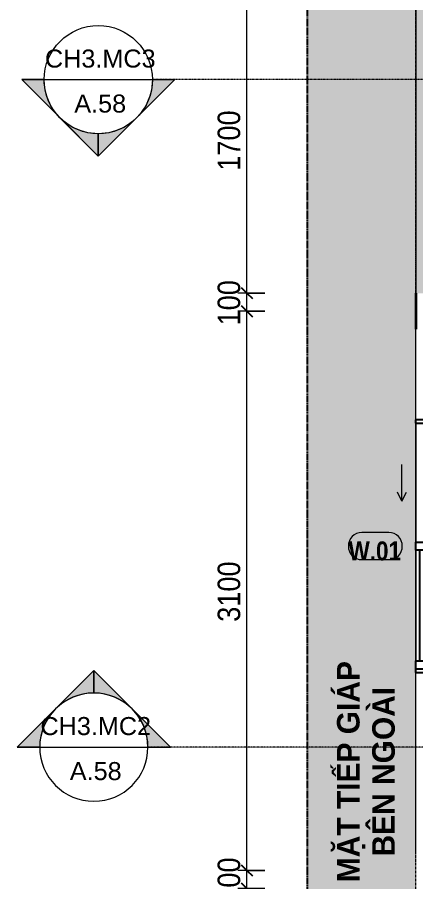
# Model space of a CAD drawing. Header units: millimetres. Extents: x 31444 to 224909, y 392 to 78637.
# Drawn here: x 31444 to 33653, y 64875 to 69667 of the extents above; entities that cross this region are included whole.
import ezdxf

# ---------------------------------------------------------------- set-up
doc = ezdxf.new("R2010")
doc.units = ezdxf.units.MM
for name, pattern in [('Dash - Tight', [4.5, 3, -1.5]), ('Dash Dot 3_16_', [7.9375, 4.7625, -1.5875, 0, -1.5875]), ('Grid Line', [22.225, 12.7, -3.175, 3.175, -3.175]), ('Hidden', [7.14375, 4.7625, -2.38125])]:
    doc.linetypes.add(name, pattern=pattern)
for name, color, linetype, lineweight in [('0-1', 7, 'Continuous', 5), ('A-ANNO-DIMS', 211, 'Continuous', 9), ('A-ANNO-DIMS-50', 211, 'Continuous', 9), ('A-DETL-GENF-3', 92, 'Dash - Tight', 18), ('A-DETL-GENF-5', 92, 'Hidden', 25), ('A-DETL-THIN', 151, 'Continuous', 18), ('A-FLOR-3', 10, 'Continuous', 18), ('A-GLAZ', 151, 'Continuous', 18), ('A-GLAZ-4', 151, 'Continuous', 25), ('A-GLAZ-IDEN', 152, 'Continuous', 9), ('G-ANNO-SYMB', 111, 'Continuous', 9), ('G-ANNO-SYMB-1', 111, 'Dash Dot 3_16_', 18), ('G-ANNO-TEXT-1', 7, 'Continuous', 9), ('S-COLS-7', 52, 'Continuous', 35), ('S-GRID-1', 1, 'Grid Line', 9)]:
    doc.layers.add(name, color=color, linetype=linetype, lineweight=lineweight)
doc.layers.add('A-DETL-GENF-2', color=7, linetype='Continuous', lineweight=18, transparency=0.2)
doc.styles.add('Arial', font='arial.ttf', dxfattribs={"height": 100})
doc.styles.add('Arial_B', font='arialbd.ttf', dxfattribs={"width": 0.95, "height": 125})
doc.styles.add('Arial_B_2', font='arialbd.ttf', dxfattribs={"width": 0.85, "height": 105})
doc.styles.add('UTM Avo', font='', dxfattribs={"width": 0.9, "height": 125})
doc.styles.get('UTM Avo').set_extended_font_data('UTM Avo')
doc.dimstyles.new('1_Dim_chi_tiet_2_5', dxfattribs={"dimscale": 304.8, "dimtxt": 124.912619, "dimasz": 0.19685, "dimexe": 0.164042, "dimexo": 0.0625, "dimgap": 0.016404, "dimtad": 1, "dimdec": 0, "dimrnd": 5, "dimzin": 0, "dimdsep": 46, "dimtxsty": 'UTM Avo', "dimblk1": 'OBLIQUE', "dimblk2": 'OBLIQUE', "dimsah": 1, "dimcen": 0.09, "dimdle": 0.164042, "dimazin": 0, "dimtfac": 1, "dimtdec": 4, "dimtix": 1, "dimtmove": 0, "dimatfit": 3, "dimfxl": 0.328084, "dimfxlon": 1, "dimtvp": 1, "dimtolj": 1, "dimtzin": 0, "dimarcsym": 2})

# ---------------------------------------------------------------- blocks, each defined once
blk = doc.blocks.new('NCV_TKTC_KET CAU_rvt-1-TKCS_CĂN HỘ LOẠI 3 - MẶT BẰNG')
at = {"layer": 'A-FLOR-3'}
blk.add_line((33652.6, 69761.9), (33652.6, 68136.9), dxfattribs=at)
blk = doc.blocks.new('1_FAMILY RVT - W01-WxH 1400x1400xmm-389822-TKCS_CĂN HỘ LOẠI 3 - MẶT BẰNG')
at = {"layer": 'A-GLAZ'}
for p, q in [((248.4, 172.39), (299.2, 197.79)), ((248.4, 172.39), (299.2, 146.99)), ((248.4, 172.39), (451.6, 172.39)), ((700, 96.19), (-700, 96.19)), ((-636.5, 96.19), (-22.225, 96.19)), ((22.225, 96.19), (680.95, 96.19)), ((-680.95, 7.29), (-22.225, 7.29)), ((22.225, 7.29), (636.5, 7.29)), ((-700, -103.81), (700, -103.81))]:
    blk.add_line(p, q, dxfattribs=at)
at = {"layer": 'A-GLAZ-4'}
for p, q in [((-700, 96.19), (-700, -103.81)), ((-700, 96.19), (-636.5, 96.19)), ((-680.95, 96.19), (-680.95, 7.29)), ((-636.5, 96.19), (-636.5, 51.74)), ((-22.225, 7.29), (-22.225, 96.19)), ((-22.225, 96.19), (22.225, 96.19)), ((22.225, 96.19), (22.225, 7.29)), ((680.95, 96.19), (700, 96.19)), ((680.95, 96.19), (680.95, 7.29)), ((700, -103.81), (700, 96.19)), ((-636.5, 51.74), (-680.95, 51.74)), ((-636.5, 73.965), (-22.225, 73.965)), ((22.225, 51.74), (-22.225, 51.74)), ((636.5, 51.74), (636.5, 7.29)), ((680.95, 51.74), (636.5, 51.74)), ((-700, 7.29), (-680.95, 7.29)), ((-22.225, 7.29), (22.225, 7.29)), ((22.225, 29.515), (636.5, 29.515)), ((636.5, 7.29), (700, 7.29))]:
    blk.add_line(p, q, dxfattribs=at)
blk = doc.blocks.new('BORDER VIEW - BORDER VIEW-3746483-TKCS_CĂN HỘ LOẠI 3 - MẶT BẰNG')
at = {"layer": 'A-DETL-GENF-5'}
blk.add_line((0, 150), (0, 9641.4), dxfattribs=at)
blk = doc.blocks.new('Section - M_Section Head - Filled-352373-TKCS_CĂN HỘ LOẠI 3 - MẶT BẰNG')
at = {"layer": 'G-ANNO-SYMB'}
h = blk.add_hatch(color=256, dxfattribs=at)
edge = h.paths.add_edge_path()
edge.add_line((-6, 8.485), (-6, 6))
edge.add_arc((-6, 0), 6, 90, 135)
edge.add_line((-10.243, 4.243), (-6, 8.485))
h = blk.add_hatch(color=256, dxfattribs=at)
edge = h.paths.add_edge_path()
edge.add_line((-6, 8.485), (-1.757, 4.243))
edge.add_arc((-6, 0), 6, 45, 90)
edge.add_line((-6, 6), (-6, 8.485))
h = blk.add_hatch(color=256, dxfattribs=at)
edge = h.paths.add_edge_path()
edge.add_line((-14.485, 0), (-10.243, 4.243))
edge.add_arc((-6, 0), 6, 135, 180)
edge.add_line((-12, 0), (-14.485, 0))
h = blk.add_hatch(color=256, dxfattribs=at)
edge = h.paths.add_edge_path()
edge.add_line((2.485, 0), (0, 0))
edge.add_arc((-6, 0), 6, 360, 405)
edge.add_line((-1.757, 4.243), (2.485, 0))
for p, q in [((-6, 8.485), (-14.485, 0)), ((-6, 8.485), (-10.243, 4.243)), ((-6, 8.485), (2.485, 0)), ((-6, 6), (-6, 8.485)), ((-6, 8.485), (-6, 6)), ((-1.757, 4.243), (-6, 8.485)), ((-10.243, 4.243), (-14.485, 0)), ((2.485, 0), (-1.757, 4.243)), ((-14.485, 0), (-12, 0)), ((0, 0), (2.485, 0)), ((-12, 0), (-14.485, 0)), ((0, 0), (2.485, 0))]:
    blk.add_line(p, q, dxfattribs=at)
for start, end in [(360, 180), (90, 135), (45, 90), (135, 180), (360, 45), (180, 360)]:
    blk.add_arc((-6, 0), 6, start, end, dxfattribs=at)
blk = doc.blocks.new('SSA-WINDOW TAG - 10-2062020-TKCS_CĂN HỘ LOẠI 3 - MẶT BẰNG')
at = {"layer": 'A-GLAZ-IDEN'}
for p, q in [((1.296875, 1.5), (-1.6875, 1.5)), ((-1.6875, -1.5), (1.296875, -1.5))]:
    blk.add_line(p, q, dxfattribs=at)
for centre, start, end in [((-1.6875, 0), 90, 270), ((1.296875, 0), 270, 90)]:
    blk.add_arc(centre, 1.5, start, end, dxfattribs=at)
blk = doc.blocks.new('DIMBLOCK25-TKCS_CĂN HỘ LOẠI 3 - MẶT BẰNG')
at = {"layer": 'A-ANNO-DIMS-50'}
for p, q in [((32816.9, 64936.9), (32666.9, 64936.9)), ((32716.9, 64836.9), (32716.9, 64936.9)), ((32716.9, 64936.9), (32816.9, 64936.9)), ((32816.9, 64836.9), (32666.9, 64836.9)), ((32716.9, 64836.9), (32816.9, 64836.9))]:
    blk.add_line(p, q, dxfattribs=at)
at = {"layer": 'A-ANNO-DIMS-50', "lineweight": 25}
for p, q in [((32716.9, 64936.9), (32686.9, 64966.9)), ((32716.9, 64936.9), (32746.9, 64906.9)), ((32716.9, 64836.9), (32686.9, 64866.9)), ((32716.9, 64836.9), (32746.9, 64806.9))]:
    blk.add_line(p, q, dxfattribs=at)
at = {"layer": 'A-ANNO-DIMS-50', "color": 0, "insert": (32554.5, 64758.6), "char_height": 125, "width": 308.118, "attachment_point": 1, "rotation": 90, "line_spacing_factor": 1.110334, "style": 'UTM Avo'}
blk.add_mtext('100', dxfattribs=at)
blk = doc.blocks.new('_Oblique')
at = {"color": 0, "linetype": 'ByBlock', "lineweight": -2}
blk.add_line((-0.5, -0.5), (0.5, 0.5), dxfattribs=at)
blk = doc.blocks.new('DIMBLOCK26-TKCS_CĂN HỘ LOẠI 3 - MẶT BẰNG')
at = {"layer": 'A-ANNO-DIMS-50', "lineweight": 25}
for p, q in [((32716.9, 68036.9), (32686.9, 68066.9)), ((32716.9, 68036.9), (32746.9, 68006.9)), ((32716.9, 64936.9), (32686.9, 64966.9)), ((32716.9, 64936.9), (32746.9, 64906.9))]:
    blk.add_line(p, q, dxfattribs=at)
at = {"layer": 'A-ANNO-DIMS-50'}
for p, q in [((32816.9, 68036.9), (32666.9, 68036.9)), ((32716.9, 64936.9), (32716.9, 68036.9)), ((32716.9, 68036.9), (32816.9, 68036.9)), ((32816.9, 64936.9), (32666.9, 64936.9)), ((32716.9, 64936.9), (32816.9, 64936.9))]:
    blk.add_line(p, q, dxfattribs=at)
at = {"layer": 'A-ANNO-DIMS-50', "color": 0, "insert": (32554.5, 66315.8), "char_height": 125, "width": 410.824, "attachment_point": 1, "rotation": 90, "line_spacing_factor": 1.110334, "style": 'UTM Avo'}
blk.add_mtext('3100', dxfattribs=at)
blk = doc.blocks.new('DIMBLOCK27-TKCS_CĂN HỘ LOẠI 3 - MẶT BẰNG')
at = {"layer": 'A-ANNO-DIMS-50'}
for p, q in [((32816.9, 68136.9), (32666.9, 68136.9)), ((32716.9, 68036.9), (32716.9, 68136.9)), ((32716.9, 68136.9), (32816.9, 68136.9)), ((32816.9, 68036.9), (32666.9, 68036.9)), ((32716.9, 68036.9), (32816.9, 68036.9))]:
    blk.add_line(p, q, dxfattribs=at)
at = {"layer": 'A-ANNO-DIMS-50', "lineweight": 25}
for p, q in [((32716.9, 68136.9), (32686.9, 68166.9)), ((32716.9, 68136.9), (32746.9, 68106.9)), ((32716.9, 68036.9), (32686.9, 68066.9)), ((32716.9, 68036.9), (32746.9, 68006.9))]:
    blk.add_line(p, q, dxfattribs=at)
at = {"layer": 'A-ANNO-DIMS-50', "color": 0, "insert": (32554.5, 67958.6), "char_height": 125, "width": 308.118, "attachment_point": 1, "rotation": 90, "line_spacing_factor": 1.110334, "style": 'UTM Avo'}
blk.add_mtext('100', dxfattribs=at)
blk = doc.blocks.new('DIMBLOCK28-TKCS_CĂN HỘ LOẠI 3 - MẶT BẰNG')
at = {"layer": 'A-ANNO-DIMS-50', "lineweight": 25}
for p, q in [((32716.9, 69836.9), (32686.9, 69866.9)), ((32716.9, 69836.9), (32746.9, 69806.9)), ((32716.9, 68136.9), (32686.9, 68166.9)), ((32716.9, 68136.9), (32746.9, 68106.9))]:
    blk.add_line(p, q, dxfattribs=at)
at = {"layer": 'A-ANNO-DIMS-50'}
for p, q in [((32816.9, 69836.9), (32666.9, 69836.9)), ((32716.9, 68136.9), (32716.9, 69836.9)), ((32716.9, 69836.9), (32816.9, 69836.9)), ((32816.9, 68136.9), (32666.9, 68136.9)), ((32716.9, 68136.9), (32816.9, 68136.9))]:
    blk.add_line(p, q, dxfattribs=at)
at = {"layer": 'A-ANNO-DIMS-50', "color": 0, "insert": (32554.5, 68815.8), "char_height": 125, "width": 410.824, "attachment_point": 1, "rotation": 90, "line_spacing_factor": 1.110334, "style": 'UTM Avo'}
blk.add_mtext('1700', dxfattribs=at)

msp = doc.modelspace()

# ---------------------------------------------------------------- hatches: boundary and pattern name
at = {"layer": 'A-DETL-GENF-2'}
h = msp.add_hatch(color=256, dxfattribs=at)
h.paths.add_polyline_path([(42371.8, 60936.9), (43176.1, 60936.9), (43214.9, 60942), (43251.1, 60957), (43282.2, 60980.9), (43306, 61011.9), (43321, 61048.1), (43326.1, 61086.9), (43326.1, 70578.4), (43321, 70617.2), (43306, 70653.4), (43282.2, 70684.5), (43251.1, 70708.3), (43214.9, 70723.3), (43176.1, 70728.4), (33202.6, 70728.4), (33163.7, 70723.3), (33127.6, 70708.3), (33096.5, 70684.5), (33072.7, 70653.4), (33057.7, 70617.2), (33052.6, 70578.4), (33052.6, 61086.9), (33057.7, 61048.1), (33072.7, 61011.9), (33096.5, 60980.9), (33127.6, 60957), (33163.7, 60942), (33202.6, 60936.9), (42202.6, 60936.9)])
h.paths.add_polyline_path([(37494.4, 61495.8), (37481.9, 61497.5), (37470.3, 61502.3), (37460.3, 61509.9), (37452.7, 61519.9), (37447.8, 61531.5), (37446.2, 61544), (37449.4, 61544), (37451.2, 61531.5), (37456.6, 61519.9), (37462.9, 61511.9), (37471.9, 61505), (37482.7, 61500.5), (37494.4, 61499), (37506.8, 61500.9), (37518.4, 61506.2), (37526.2, 61512.2), (37533.3, 61521.5), (37537.8, 61532.3), (37539.4, 61544), (37542.5, 61544), (37540.9, 61531.5), (37536.1, 61519.9), (37528.4, 61509.9), (37516.9, 61501.6), (37506, 61497.4)])
h.paths.add_polyline_path([(38112.6, 61511.9), (37552.6, 61511.9), (37552.6, 61636.9), (34352.6, 61636.9), (34352.6, 61561.9), (33652.6, 61561.9), (33652.6, 68136.9), (36152.5, 68136.9), (36152.5, 69836.9), (34352.6, 69836.9), (34352.6, 69761.9), (33652.6, 69761.9), (33652.6, 70111.9), (34352.6, 70111.9), (34352.6, 70036.9), (37552.6, 70036.9), (37552.7, 70111.9), (38852.6, 70111.9), (38852.7, 70036.9), (42402.6, 70036.9), (42402.6, 65886.9), (42052.6, 65886.9), (42052.5, 61635.3), (41852.6, 61635.3), (41852.6, 61636.9), (38852.6, 61636.9), (38852.6, 61511.9), (38152.6, 61511.9)])
h.paths.add_polyline_path([(34715.7, 70142), (34713.6, 70142), (34715.7, 70157.7), (34721.8, 70172.4), (34731.4, 70185), (34746, 70195.5), (34759.7, 70200.9), (34774.4, 70202.8), (34790.2, 70200.7), (34804.9, 70194.7), (34817.5, 70185), (34827.1, 70172.4), (34833.2, 70157.7), (34835.3, 70142), (34831.3, 70142), (34828.9, 70157.7), (34823.7, 70170.4), (34814.7, 70182.2), (34802.9, 70191.2), (34789.2, 70196.9), (34774.4, 70198.8), (34758.7, 70196.5), (34746, 70191.2), (34734.2, 70182.2), (34725.2, 70170.4), (34719.5, 70156.7), (34717.6, 70142)])

# ---------------------------------------------------------------- linework, layer by layer
at = {"layer": 'A-DETL-THIN'}
msp.add_line((33652.6, 65036.9), (33652.6, 68136.9), dxfattribs=at)
at = {"layer": 'G-ANNO-SYMB'}
for p, q in [((31593, 69321.1), (32193, 69321.1)), ((31568.1, 65621.1), (32168.1, 65621.1))]:
    msp.add_line(p, q, dxfattribs=at)
at = {"layer": 'G-ANNO-SYMB-1'}
for p, q in [((44578.2, 69321.1), (32193, 69321.1)), ((44567.7, 65621.1), (32168.1, 65621.1))]:
    msp.add_line(p, q, dxfattribs=at)
at = {"layer": 'S-COLS-7'}
msp.add_line((33652.6, 68136.9), (33652.6, 67936.9), dxfattribs=at)
at = {"layer": 'S-GRID-1'}
msp.add_line((33652.6, 61655.7), (33652.6, 70075.6), dxfattribs=at)

# ---------------------------------------------------------------- block references
at = {"layer": '0-1'}
msp.add_blockref('NCV_TKTC_KET CAU_rvt-1-TKCS_CĂN HỘ LOẠI 3 - MẶT BẰNG', (0, 0), dxfattribs=at)
at = {"layer": 'A-DETL-GENF-3'}
msp.add_blockref('BORDER VIEW - BORDER VIEW-3746483-TKCS_CĂN HỘ LOẠI 3 - MẶT BẰNG', (33052.6, 60936.9), dxfattribs=at)
at = {"layer": 'A-GLAZ', "rotation": 89.9999999999999}
msp.add_blockref('1_FAMILY RVT - W01-WxH 1400x1400xmm-389822-TKCS_CĂN HỘ LOẠI 3 - MẶT BẰNG', (33748.8, 66735.3), dxfattribs=at)
at = {"layer": 'A-GLAZ-IDEN', "xscale": 49.99999999999998, "yscale": 49.99999999999998, "zscale": 49.99999999999998}
msp.add_blockref('SSA-WINDOW TAG - 10-2062020-TKCS_CĂN HỘ LOẠI 3 - MẶT BẰNG', (33438.5, 66735.3), dxfattribs=at)
at = {"layer": 'G-ANNO-SYMB', "extrusion": (0, 0, -1), "xscale": 49.99999999999998, "yscale": 49.99999999999998, "zscale": 49.99999999999998, "rotation": 180}
msp.add_blockref('Section - M_Section Head - Filled-352373-TKCS_CĂN HỘ LOẠI 3 - MẶT BẰNG', (-32193, 69321.1), dxfattribs=at)
at = {"layer": 'G-ANNO-SYMB', "xscale": 49.99999999999998, "yscale": 49.99999999999998, "zscale": 49.99999999999998}
msp.add_blockref('Section - M_Section Head - Filled-352373-TKCS_CĂN HỘ LOẠI 3 - MẶT BẰNG', (32168.1, 65621.1), dxfattribs=at)

# ---------------------------------------------------------------- texts
at = {"layer": 'A-GLAZ-IDEN', "insert": (33425.6, 66708), "char_height": 105, "width": 300.9, "attachment_point": 5, "line_spacing_factor": 0.936439, "style": 'Arial_B_2'}
msp.add_mtext('\\pt2.1252,4.2504,6.37455,8.49975,10.62495,12.75015,14.87535,16.9995,19.1247,21.2499,23.3751,25.5003,27.6255,29.74965,31.87485,34.00005,36.12525,38.25045,40.3746,42.4998,44.625,46.7502,48.8754,50.99955,53.12475,55.24995,57.37515,59.50035,61.6245,63.7497,65.8749,68.0001;W.01', dxfattribs=at)
at = {"layer": 'G-ANNO-SYMB', "char_height": 100, "attachment_point": 5, "line_spacing_factor": 0.936439, "style": 'Arial'}
for s, insert, width in [('\\pt635,1270,1905,2540,3175,3810,4445,5080,5715,6350,6985,7620,8255,8890,9525,10160,10795,11430,12065,12700,13335,13970,14605,15240,15875,16510,17145,17780,18415,19050,19685,20320;CH3.MC3', (31903.9, 69437.1), 625), ('\\pt635,1270,1905,2540,3175,3810,4445,5080,5715,6350,6985,7620,8255,8890,9525,10160,10795,11430,12065,12700,13335,13970,14605,15240,15875,16510,17145,17780,18415,19050,19685,20320;A.58', (31903.6, 69187.6), 297.5), ('\\pt635,1270,1905,2540,3175,3810,4445,5080,5715,6350,6985,7620,8255,8890,9525,10160,10795,11430,12065,12700,13335,13970,14605,15240,15875,16510,17145,17780,18415,19050,19685,20320;CH3.MC2', (31878.9, 65737.1), 625), ('\\pt635,1270,1905,2540,3175,3810,4445,5080,5715,6350,6985,7620,8255,8890,9525,10160,10795,11430,12065,12700,13335,13970,14605,15240,15875,16510,17145,17780,18415,19050,19685,20320;A.58', (31878.7, 65487.6), 297.5)]:
    msp.add_mtext(s, dxfattribs=dict(at, insert=insert, width=width))
at = {"layer": 'G-ANNO-TEXT-1', "insert": (33377.2, 65485.1), "char_height": 125, "width": 1410.75, "attachment_point": 5, "rotation": 90, "line_spacing_factor": 0.936439, "style": 'Arial_B'}
msp.add_mtext('\\pt570,1140,1710,2280,2850,3420,3990,4560,5130,5700,6270,6840,7410,7980,8550,9120,9690,10260,10830,11400,11970,12540,13110,13680,14250,14820,15390,15960,16530,17100,17670,18240;MẶT TIẾP GIÁP\\PBÊN NGOÀI', dxfattribs=at)

# ---------------------------------------------------------------- dimensions: what is measured, and where the dimension line sits
at = {"layer": 'A-ANNO-DIMS'}
for base, p1, p2, override, picture, middle in [((32716.9, 69836.9), (32816.9, 68136.9), (32816.9, 69836.9), {"dimpost": '<>', "dimfxl": 1700}, 'DIMBLOCK28-TKCS_CĂN HỘ LOẠI 3 - MẶT BẰNG', (32647.2, 68986.9)), ((32716.9, 68136.9), (32816.9, 68036.9), (32816.9, 68136.9), {"dimpost": '<>', "dimfxl": 100}, 'DIMBLOCK27-TKCS_CĂN HỘ LOẠI 3 - MẶT BẰNG', (32647.2, 68086.9)), ((32716.9, 68036.9), (32816.9, 64936.9), (32816.9, 68036.9), {"dimpost": '<>', "dimfxl": 3100}, 'DIMBLOCK26-TKCS_CĂN HỘ LOẠI 3 - MẶT BẰNG', (32647.2, 66486.9)), ((32716.9, 64936.9), (32816.9, 64836.9), (32816.9, 64936.9), {"dimpost": '<>', "dimfxl": 100}, 'DIMBLOCK25-TKCS_CĂN HỘ LOẠI 3 - MẶT BẰNG', (32647.2, 64886.9))]:
    dim = msp.add_linear_dim(base=base, p1=p1, p2=p2, angle=90, dimstyle='1_Dim_chi_tiet_2_5', override=override, dxfattribs=at)
    dim.commit()
    dim.dimension.update_dxf_attribs({"geometry": picture, "text_midpoint": middle})

doc.saveas('drawing.dxf')
